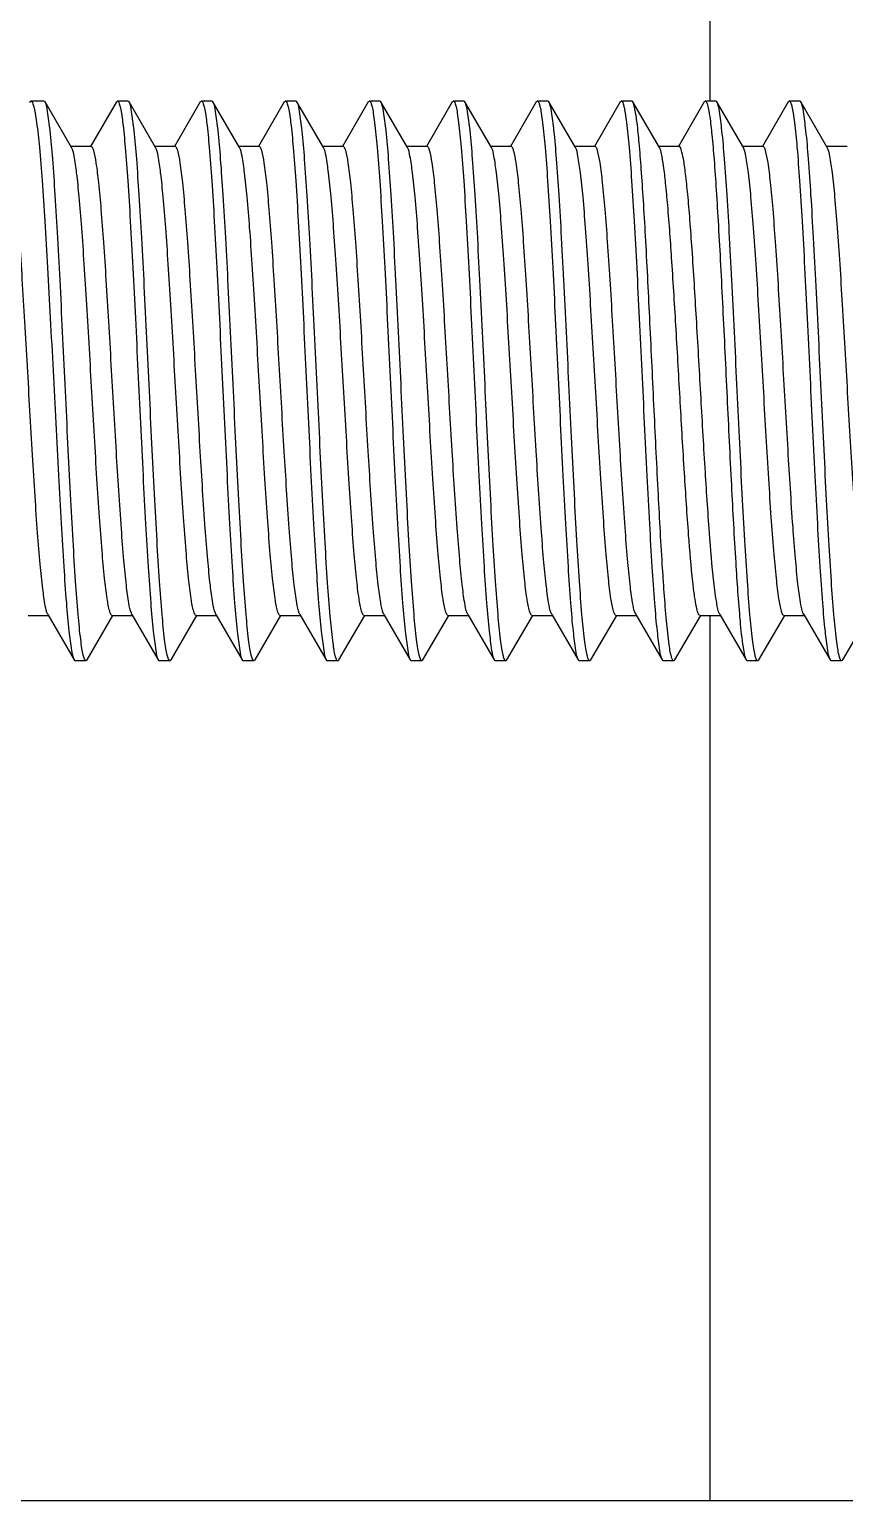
# Model space of a CAD drawing. Extents: x 1725261 to 1937680, y 860327 to 1571294.
# Drawn here: x 1828418.7 to 1828548.3, y 1228058.5 to 1228292.4 of the extents above; entities that cross this region are included whole.
import ezdxf

# ---------------------------------------------------------------- set-up
doc = ezdxf.new("R2010")
doc.units = 0
doc.header["$LTSCALE"] = 1000
doc.header["$MEASUREMENT"] = 0

msp = doc.modelspace()

# ---------------------------------------------------------------- linework, layer by layer
at = {"linetype": 'Continuous'}
for p, q in [((1828526.93, 1228280.99), (1828526.93, 1228414.45)), ((1828418.73, 1228280.8), (1828418.95, 1228280.99)), ((1828421.05, 1228280.99), (1828418.95, 1228280.99)), ((1828421.05, 1228280.99), (1828418.95, 1228280.99)), ((1828418.95, 1228280.99), (1828418.98, 1228280.98)), ((1828421.22, 1228280.84), (1828421.05, 1228280.99)), ((1828425.43, 1228273.6), (1828421.22, 1228280.84)), ((1828432.55, 1228280.84), (1828428.46, 1228273.78)), ((1828432.55, 1228280.84), (1828432.72, 1228280.99)), ((1828434.39, 1228280.99), (1828432.72, 1228280.99)), ((1828434.39, 1228280.99), (1828432.72, 1228280.99)), ((1828432.72, 1228280.99), (1828432.75, 1228280.98)), ((1828434.57, 1228280.84), (1828434.39, 1228280.99)), ((1828438.78, 1228273.6), (1828434.57, 1228280.84)), ((1828445.89, 1228280.84), (1828441.8, 1228273.78)), ((1828445.89, 1228280.84), (1828446.07, 1228280.99)), ((1828447.74, 1228280.99), (1828446.07, 1228280.99)), ((1828447.74, 1228280.99), (1828446.07, 1228280.99)), ((1828446.07, 1228280.99), (1828446.09, 1228280.98)), ((1828447.91, 1228280.84), (1828447.74, 1228280.99)), ((1828452.12, 1228273.6), (1828447.91, 1228280.84)), ((1828459.24, 1228280.84), (1828455.15, 1228273.78)), ((1828459.24, 1228280.84), (1828459.41, 1228280.99)), ((1828461.08, 1228280.99), (1828459.41, 1228280.99)), ((1828461.08, 1228280.99), (1828459.41, 1228280.99)), ((1828459.41, 1228280.99), (1828459.44, 1228280.98)), ((1828461.26, 1228280.84), (1828461.08, 1228280.99)), ((1828465.47, 1228273.6), (1828461.26, 1228280.84)), ((1828472.58, 1228280.84), (1828468.49, 1228273.78)), ((1828472.58, 1228280.84), (1828472.76, 1228280.99)), ((1828474.43, 1228280.99), (1828472.76, 1228280.99)), ((1828474.43, 1228280.99), (1828472.76, 1228280.99)), ((1828472.76, 1228280.99), (1828472.78, 1228280.98)), ((1828474.61, 1228280.84), (1828474.43, 1228280.99)), ((1828478.82, 1228273.6), (1828474.61, 1228280.84)), ((1828485.93, 1228280.84), (1828481.84, 1228273.78)), ((1828485.93, 1228280.84), (1828486.11, 1228280.99)), ((1828487.78, 1228280.99), (1828486.11, 1228280.99)), ((1828487.78, 1228280.99), (1828486.11, 1228280.99)), ((1828486.11, 1228280.99), (1828486.13, 1228280.98)), ((1828487.95, 1228280.84), (1828487.78, 1228280.99)), ((1828492.16, 1228273.6), (1828487.95, 1228280.84)), ((1828499.28, 1228280.84), (1828495.19, 1228273.78)), ((1828499.28, 1228280.84), (1828499.45, 1228280.99)), ((1828501.12, 1228280.99), (1828499.45, 1228280.99)), ((1828501.12, 1228280.99), (1828499.45, 1228280.99)), ((1828499.45, 1228280.99), (1828499.48, 1228280.98)), ((1828501.3, 1228280.84), (1828501.12, 1228280.99)), ((1828505.51, 1228273.6), (1828501.3, 1228280.84)), ((1828512.62, 1228280.84), (1828508.53, 1228273.78)), ((1828512.62, 1228280.84), (1828512.8, 1228280.99)), ((1828514.47, 1228280.99), (1828512.8, 1228280.99)), ((1828514.47, 1228280.99), (1828512.8, 1228280.99)), ((1828512.8, 1228280.99), (1828512.82, 1228280.98)), ((1828514.64, 1228280.84), (1828514.47, 1228280.99)), ((1828518.86, 1228273.6), (1828514.64, 1228280.84)), ((1828525.97, 1228280.84), (1828521.88, 1228273.78)), ((1828525.97, 1228280.84), (1828526.14, 1228280.99)), ((1828527.82, 1228280.99), (1828526.14, 1228280.99)), ((1828527.82, 1228280.99), (1828526.14, 1228280.99)), ((1828526.14, 1228280.99), (1828526.17, 1228280.98)), ((1828527.99, 1228280.84), (1828527.82, 1228280.99)), ((1828532.2, 1228273.6), (1828527.99, 1228280.84)), ((1828539.32, 1228280.84), (1828535.23, 1228273.78)), ((1828539.32, 1228280.84), (1828539.49, 1228280.99)), ((1828541.16, 1228280.99), (1828539.49, 1228280.99)), ((1828541.16, 1228280.99), (1828539.49, 1228280.99)), ((1828539.49, 1228280.99), (1828539.52, 1228280.98)), ((1828541.34, 1228280.84), (1828541.16, 1228280.99)), ((1828545.55, 1228273.6), (1828541.34, 1228280.84)), ((1828428.56, 1228273.78), (1828425.33, 1228273.78)), ((1828441.91, 1228273.78), (1828438.67, 1228273.78)), ((1828455.25, 1228273.78), (1828452.02, 1228273.78)), ((1828468.6, 1228273.78), (1828465.37, 1228273.78)), ((1828481.94, 1228273.78), (1828478.71, 1228273.78)), ((1828495.29, 1228273.78), (1828492.06, 1228273.78)), ((1828508.64, 1228273.78), (1828505.4, 1228273.78)), ((1828521.98, 1228273.78), (1828518.75, 1228273.78)), ((1828535.33, 1228273.78), (1828532.1, 1228273.78)), ((1828548.68, 1228273.78), (1828545.44, 1228273.78)), ((1828418.55, 1228199.2), (1828421.78, 1228199.2)), ((1828421.67, 1228199.38), (1828425.85, 1228192.17)), ((1828427.89, 1228192.16), (1828432, 1228199.22)), ((1828431.9, 1228199.22), (1828435.13, 1228199.22)), ((1828435.02, 1228199.4), (1828434.94, 1228199.57)), ((1828435.02, 1228199.4), (1828439.22, 1228192.16)), ((1828441.24, 1228192.16), (1828445.35, 1228199.22)), ((1828445.24, 1228199.22), (1828448.47, 1228199.22)), ((1828448.37, 1228199.4), (1828448.29, 1228199.58)), ((1828448.37, 1228199.4), (1828452.56, 1228192.16)), ((1828454.59, 1228192.16), (1828458.69, 1228199.22)), ((1828458.59, 1228199.22), (1828461.82, 1228199.22)), ((1828461.72, 1228199.4), (1828461.63, 1228199.58)), ((1828461.72, 1228199.4), (1828465.91, 1228192.16)), ((1828467.93, 1228192.16), (1828472.04, 1228199.22)), ((1828471.94, 1228199.22), (1828475.17, 1228199.22)), ((1828475.06, 1228199.4), (1828474.97, 1228199.59)), ((1828475.06, 1228199.4), (1828479.26, 1228192.16)), ((1828481.28, 1228192.16), (1828485.39, 1228199.22)), ((1828485.28, 1228199.22), (1828488.51, 1228199.22)), ((1828488.41, 1228199.4), (1828488.31, 1228199.6)), ((1828488.41, 1228199.4), (1828492.6, 1228192.16)), ((1828494.62, 1228192.16), (1828498.73, 1228199.22)), ((1828498.63, 1228199.22), (1828501.86, 1228199.22)), ((1828501.76, 1228199.4), (1828501.66, 1228199.61)), ((1828501.76, 1228199.4), (1828505.95, 1228192.16)), ((1828507.97, 1228192.16), (1828512.08, 1228199.22)), ((1828511.97, 1228199.22), (1828515.21, 1228199.22)), ((1828515.1, 1228199.4), (1828515, 1228199.62)), ((1828515.1, 1228199.4), (1828519.3, 1228192.16)), ((1828521.32, 1228192.16), (1828525.42, 1228199.22)), ((1828525.32, 1228199.22), (1828528.55, 1228199.22)), ((1828526.93, 1228058.55), (1828526.93, 1228199.22)), ((1828528.45, 1228199.4), (1828532.64, 1228192.16)), ((1828534.66, 1228192.16), (1828538.77, 1228199.22)), ((1828538.67, 1228199.22), (1828541.9, 1228199.22)), ((1828541.79, 1228199.4), (1828541.68, 1228199.64)), ((1828541.79, 1228199.4), (1828545.99, 1228192.16)), ((1828548.01, 1228192.16), (1828552.12, 1228199.22)), ((1828425.85, 1228192.17), (1828426.04, 1228192.01)), ((1828427.72, 1228192.01), (1828426.04, 1228192.01)), ((1828427.72, 1228192.01), (1828426.04, 1228192.01)), ((1828427.72, 1228192.01), (1828427.7, 1228192.01)), ((1828427.89, 1228192.16), (1828427.72, 1228192.01)), ((1828439.22, 1228192.16), (1828439.39, 1228192.01)), ((1828441.07, 1228192.01), (1828439.39, 1228192.01)), ((1828441.07, 1228192.01), (1828439.39, 1228192.01)), ((1828441.07, 1228192.01), (1828441.04, 1228192.01)), ((1828441.24, 1228192.16), (1828441.07, 1228192.01)), ((1828452.56, 1228192.16), (1828452.74, 1228192.01)), ((1828454.41, 1228192.01), (1828452.74, 1228192.01)), ((1828454.41, 1228192.01), (1828452.74, 1228192.01)), ((1828454.41, 1228192.01), (1828454.39, 1228192.01)), ((1828454.59, 1228192.16), (1828454.41, 1228192.01)), ((1828465.91, 1228192.16), (1828466.09, 1228192.01)), ((1828467.76, 1228192.01), (1828466.09, 1228192.01)), ((1828467.76, 1228192.01), (1828466.09, 1228192.01)), ((1828467.93, 1228192.16), (1828467.87, 1228192.08)), ((1828479.26, 1228192.16), (1828479.43, 1228192.01)), ((1828481.1, 1228192.01), (1828479.43, 1228192.01)), ((1828481.1, 1228192.01), (1828479.43, 1228192.01)), ((1828481.1, 1228192.01), (1828481.08, 1228192.01)), ((1828481.28, 1228192.16), (1828481.1, 1228192.01)), ((1828492.6, 1228192.16), (1828492.78, 1228192.01)), ((1828494.45, 1228192.01), (1828492.78, 1228192.01)), ((1828494.45, 1228192.01), (1828492.78, 1228192.01)), ((1828494.45, 1228192.01), (1828494.43, 1228192.01)), ((1828494.62, 1228192.16), (1828494.45, 1228192.01)), ((1828505.95, 1228192.16), (1828506.13, 1228192.01)), ((1828507.8, 1228192.01), (1828506.13, 1228192.01)), ((1828507.8, 1228192.01), (1828506.13, 1228192.01)), ((1828507.8, 1228192.01), (1828507.77, 1228192.01)), ((1828507.97, 1228192.16), (1828507.8, 1228192.01)), ((1828519.3, 1228192.16), (1828519.47, 1228192.01)), ((1828521.14, 1228192.01), (1828519.47, 1228192.01)), ((1828521.14, 1228192.01), (1828519.47, 1228192.01)), ((1828521.32, 1228192.16), (1828521.14, 1228192.01)), ((1828532.64, 1228192.16), (1828532.82, 1228192.01)), ((1828534.49, 1228192.01), (1828532.82, 1228192.01)), ((1828534.49, 1228192.01), (1828532.82, 1228192.01)), ((1828534.49, 1228192.01), (1828534.46, 1228192.01)), ((1828534.66, 1228192.16), (1828534.49, 1228192.01)), ((1828545.99, 1228192.16), (1828546.16, 1228192.01)), ((1828547.84, 1228192.01), (1828546.16, 1228192.01)), ((1828547.84, 1228192.01), (1828546.16, 1228192.01)), ((1828547.84, 1228192.01), (1828547.81, 1228192.01)), ((1828548.01, 1228192.16), (1828547.84, 1228192.01)), ((1825213.49, 1228058.55), (1828569.29, 1228058.55))]:
    msp.add_line(p, q, dxfattribs=at)
for points, knots in [([(1828418.98, 1228280.98), (1828419.09, 1228280.96), (1828419.28, 1228280.61), (1828419.46, 1228279.98), (1828419.68, 1228278.91), (1828420, 1228276.78), (1828420.37, 1228273.2), (1828420.79, 1228267.97), (1828421.21, 1228261.59), (1828421.64, 1228254.31), (1828422.06, 1228246.38), (1828422.63, 1228235.37), (1828423.17, 1228224.48), (1828423.74, 1228214.1), (1828424.15, 1228207.35), (1828424.56, 1228201.66), (1828424.93, 1228197.19), (1828425.36, 1228194.2), (1828425.59, 1228192.62), (1828425.85, 1228192.17)], [0, 0, 0, 0, 0.003757, 0.011459, 0.023431, 0.039645, 0.084295, 0.143914, 0.216389, 0.299127, 0.389148, 0.483213, 0.6699, 0.755792, 0.832518, 0.897325, 0.947898, 0.982465, 1, 1, 1, 1]), ([(1828427.7, 1228192.01), (1828427.59, 1228192.04), (1828427.42, 1228192.4), (1828427.25, 1228193.02), (1828427.06, 1228194.09), (1828426.77, 1228196.23), (1828426.43, 1228199.8), (1828426.04, 1228205.05), (1828425.65, 1228211.43), (1828425.25, 1228218.72), (1828424.85, 1228226.65), (1828424.33, 1228237.68), (1828423.81, 1228248.57), (1828423.27, 1228258.95), (1828422.88, 1228265.7), (1828422.47, 1228271.39), (1828422.12, 1228275.84), (1828421.7, 1228278.82), (1828421.48, 1228280.39), (1828421.22, 1228280.84)], [0, 0, 0, 0, 0.003606, 0.011247, 0.023193, 0.039402, 0.084085, 0.143775, 0.216346, 0.299193, 0.389328, 0.483499, 0.670339, 0.756262, 0.83298, 0.897737, 0.948216, 0.982646, 1, 1, 1, 1]), ([(1828432.75, 1228280.98), (1828432.85, 1228280.96), (1828433.02, 1228280.6), (1828433.19, 1228279.98), (1828433.38, 1228278.91), (1828433.67, 1228276.77), (1828434.01, 1228273.19), (1828434.4, 1228267.95), (1828434.79, 1228261.57), (1828435.19, 1228254.28), (1828435.59, 1228246.35), (1828436.11, 1228235.33), (1828436.63, 1228224.43), (1828437.17, 1228214.06), (1828437.56, 1228207.3), (1828437.97, 1228201.62), (1828438.32, 1228197.16), (1828438.74, 1228194.19), (1828438.96, 1228192.61), (1828439.22, 1228192.16)], [0, 0, 0, 0, 0.003609, 0.011254, 0.023202, 0.039414, 0.084098, 0.143785, 0.216347, 0.299182, 0.389307, 0.483468, 0.670283, 0.756201, 0.832921, 0.897684, 0.948173, 0.982621, 1, 1, 1, 1]), ([(1828441.04, 1228192.01), (1828440.94, 1228192.04), (1828440.77, 1228192.4), (1828440.6, 1228193.02), (1828440.4, 1228194.09), (1828440.11, 1228196.23), (1828439.77, 1228199.81), (1828439.38, 1228205.05), (1828438.99, 1228211.43), (1828438.6, 1228218.72), (1828438.2, 1228226.65), (1828437.67, 1228237.68), (1828437.16, 1228248.57), (1828436.61, 1228258.95), (1828436.22, 1228265.7), (1828435.82, 1228271.39), (1828435.47, 1228275.84), (1828435.04, 1228278.82), (1828434.83, 1228280.39), (1828434.57, 1228280.84)], [0, 0, 0, 0, 0.003606, 0.011248, 0.023196, 0.039406, 0.08409, 0.14378, 0.216353, 0.299202, 0.389339, 0.483509, 0.670349, 0.756274, 0.832992, 0.897745, 0.94822, 0.982647, 1, 1, 1, 1]), ([(1828446.09, 1228280.98), (1828446.2, 1228280.96), (1828446.36, 1228280.6), (1828446.53, 1228279.98), (1828446.73, 1228278.91), (1828447.02, 1228276.77), (1828447.36, 1228273.19), (1828447.75, 1228267.95), (1828448.14, 1228261.57), (1828448.54, 1228254.28), (1828448.93, 1228246.35), (1828449.46, 1228235.33), (1828449.98, 1228224.43), (1828450.52, 1228214.06), (1828450.91, 1228207.3), (1828451.31, 1228201.62), (1828451.66, 1228197.16), (1828452.09, 1228194.19), (1828452.31, 1228192.61), (1828452.56, 1228192.16)], [0, 0, 0, 0, 0.00361, 0.011255, 0.023203, 0.039413, 0.084095, 0.143779, 0.21634, 0.299177, 0.389304, 0.483466, 0.67028, 0.7562, 0.832922, 0.897683, 0.948172, 0.982621, 1, 1, 1, 1]), ([(1828454.39, 1228192.01), (1828454.28, 1228192.04), (1828454.12, 1228192.4), (1828453.94, 1228193.02), (1828453.75, 1228194.09), (1828453.46, 1228196.23), (1828453.12, 1228199.81), (1828452.73, 1228205.05), (1828452.34, 1228211.43), (1828451.94, 1228218.72), (1828451.55, 1228226.66), (1828451.02, 1228237.68), (1828450.5, 1228248.57), (1828449.96, 1228258.95), (1828449.57, 1228265.7), (1828449.17, 1228271.39), (1828448.81, 1228275.84), (1828448.39, 1228278.82), (1828448.17, 1228280.39), (1828447.91, 1228280.84)], [0, 0, 0, 0, 0.003608, 0.011252, 0.023201, 0.039413, 0.084102, 0.143795, 0.216368, 0.299214, 0.389348, 0.483518, 0.670348, 0.756266, 0.832983, 0.897738, 0.948215, 0.982646, 1, 1, 1, 1]), ([(1828459.44, 1228280.98), (1828459.54, 1228280.96), (1828459.71, 1228280.6), (1828459.88, 1228279.98), (1828460.08, 1228278.9), (1828460.37, 1228276.77), (1828460.71, 1228273.19), (1828461.09, 1228267.95), (1828461.49, 1228261.56), (1828461.88, 1228254.28), (1828462.28, 1228246.34), (1828462.81, 1228235.33), (1828463.32, 1228224.43), (1828463.87, 1228214.06), (1828464.26, 1228207.3), (1828464.66, 1228201.62), (1828465.01, 1228197.16), (1828465.43, 1228194.19), (1828465.65, 1228192.61), (1828465.91, 1228192.16)], [0, 0, 0, 0, 0.003613, 0.011263, 0.023216, 0.039432, 0.084123, 0.143814, 0.216379, 0.299214, 0.389334, 0.48349, 0.670297, 0.756209, 0.832924, 0.897683, 0.948172, 0.982621, 1, 1, 1, 1]), ([(1828467.76, 1228192.01), (1828467.66, 1228192.01), (1828467.47, 1228192.35), (1828467.32, 1228192.93), (1828467.11, 1228193.96), (1828466.83, 1228196.05), (1828466.48, 1228199.59), (1828466.09, 1228204.79), (1828465.7, 1228211.15), (1828465.3, 1228218.44), (1828464.91, 1228226.38), (1828464.51, 1228234.69), (1828464.11, 1228243.07), (1828463.71, 1228251.21), (1828463.31, 1228258.81), (1828462.92, 1228265.6), (1828462.52, 1228271.33), (1828462.16, 1228275.81), (1828461.74, 1228278.8), (1828461.52, 1228280.39), (1828461.26, 1228280.84)], [0, 0, 0, 0, 0.00322, 0.0104, 0.021911, 0.037724, 0.081755, 0.140992, 0.213311, 0.2961, 0.386351, 0.480779, 0.575948, 0.668406, 0.754791, 0.831959, 0.897113, 0.947909, 0.982553, 1, 1, 1, 1]), ([(1828472.78, 1228280.98), (1828472.89, 1228280.96), (1828473.05, 1228280.6), (1828473.23, 1228279.98), (1828473.42, 1228278.9), (1828473.71, 1228276.77), (1828474.05, 1228273.19), (1828474.44, 1228267.95), (1828474.83, 1228261.57), (1828475.23, 1228254.28), (1828475.62, 1228246.35), (1828476.15, 1228235.33), (1828476.67, 1228224.43), (1828477.21, 1228214.06), (1828477.6, 1228207.3), (1828478, 1228201.62), (1828478.36, 1228197.16), (1828478.78, 1228194.19), (1828479, 1228192.61), (1828479.26, 1228192.16)], [0, 0, 0, 0, 0.003611, 0.011258, 0.023208, 0.03942, 0.084105, 0.14379, 0.216353, 0.299191, 0.389315, 0.483472, 0.67029, 0.756211, 0.83293, 0.897689, 0.948176, 0.982622, 1, 1, 1, 1]), ([(1828481.08, 1228192.01), (1828480.98, 1228192.04), (1828480.81, 1228192.4), (1828480.64, 1228193.02), (1828480.44, 1228194.09), (1828480.15, 1228196.22), (1828479.81, 1228199.8), (1828479.42, 1228205.05), (1828479.03, 1228211.43), (1828478.64, 1228218.72), (1828478.24, 1228226.65), (1828477.71, 1228237.68), (1828477.19, 1228248.57), (1828476.65, 1228258.95), (1828476.26, 1228265.7), (1828475.86, 1228271.39), (1828475.51, 1228275.84), (1828475.08, 1228278.82), (1828474.86, 1228280.39), (1828474.61, 1228280.84)], [0, 0, 0, 0, 0.003604, 0.011244, 0.023189, 0.039398, 0.084082, 0.143773, 0.216343, 0.29919, 0.389329, 0.483504, 0.67034, 0.756264, 0.832985, 0.897741, 0.948217, 0.982646, 1, 1, 1, 1]), ([(1828486.13, 1228280.98), (1828486.23, 1228280.96), (1828486.4, 1228280.6), (1828486.57, 1228279.98), (1828486.77, 1228278.9), (1828487.06, 1228276.77), (1828487.4, 1228273.19), (1828487.79, 1228267.95), (1828488.18, 1228261.57), (1828488.57, 1228254.28), (1828488.97, 1228246.35), (1828489.5, 1228235.33), (1828490.01, 1228224.43), (1828490.56, 1228214.06), (1828490.95, 1228207.3), (1828491.35, 1228201.62), (1828491.7, 1228197.16), (1828492.13, 1228194.19), (1828492.34, 1228192.61), (1828492.6, 1228192.16)], [0, 0, 0, 0, 0.003611, 0.011257, 0.023207, 0.039418, 0.084101, 0.143787, 0.21635, 0.299186, 0.389306, 0.483464, 0.670281, 0.756199, 0.832917, 0.89768, 0.948171, 0.982621, 1, 1, 1, 1]), ([(1828494.43, 1228192.01), (1828494.32, 1228192.04), (1828494.16, 1228192.4), (1828493.98, 1228193.02), (1828493.79, 1228194.09), (1828493.5, 1228196.23), (1828493.16, 1228199.8), (1828492.77, 1228205.05), (1828492.38, 1228211.43), (1828491.98, 1228218.72), (1828491.59, 1228226.65), (1828491.06, 1228237.68), (1828490.54, 1228248.57), (1828490, 1228258.95), (1828489.61, 1228265.7), (1828489.21, 1228271.39), (1828488.85, 1228275.84), (1828488.43, 1228278.82), (1828488.21, 1228280.39), (1828487.95, 1228280.84)], [0, 0, 0, 0, 0.003605, 0.011246, 0.023191, 0.0394, 0.084084, 0.143776, 0.216347, 0.299194, 0.38933, 0.483503, 0.670342, 0.756264, 0.832983, 0.89774, 0.948218, 0.982647, 1, 1, 1, 1]), ([(1828499.48, 1228280.98), (1828499.58, 1228280.96), (1828499.75, 1228280.6), (1828499.92, 1228279.98), (1828500.11, 1228278.91), (1828500.4, 1228276.77), (1828500.74, 1228273.19), (1828501.13, 1228267.95), (1828501.53, 1228261.57), (1828501.92, 1228254.28), (1828502.32, 1228246.35), (1828502.85, 1228235.33), (1828503.36, 1228224.43), (1828503.91, 1228214.06), (1828504.3, 1228207.3), (1828504.7, 1228201.62), (1828505.05, 1228197.16), (1828505.47, 1228194.19), (1828505.69, 1228192.61), (1828505.95, 1228192.16)], [0, 0, 0, 0, 0.00361, 0.011256, 0.023205, 0.039417, 0.084101, 0.143788, 0.216352, 0.299186, 0.389308, 0.483468, 0.670285, 0.756201, 0.83292, 0.897682, 0.948173, 0.982622, 1, 1, 1, 1]), ([(1828507.77, 1228192.01), (1828507.67, 1228192.04), (1828507.5, 1228192.4), (1828507.33, 1228193.02), (1828507.13, 1228194.09), (1828506.84, 1228196.23), (1828506.5, 1228199.8), (1828506.12, 1228205.05), (1828505.72, 1228211.43), (1828505.33, 1228218.72), (1828504.93, 1228226.65), (1828504.4, 1228237.68), (1828503.89, 1228248.57), (1828503.34, 1228258.95), (1828502.95, 1228265.7), (1828502.55, 1228271.39), (1828502.2, 1228275.84), (1828501.77, 1228278.82), (1828501.56, 1228280.39), (1828501.3, 1228280.84)], [0, 0, 0, 0, 0.003606, 0.011247, 0.023193, 0.039402, 0.084085, 0.143775, 0.216347, 0.299194, 0.389328, 0.483499, 0.670339, 0.756262, 0.83298, 0.897737, 0.948216, 0.982646, 1, 1, 1, 1]), ([(1828512.82, 1228280.98), (1828512.93, 1228280.96), (1828513.09, 1228280.6), (1828513.27, 1228279.98), (1828513.46, 1228278.91), (1828513.75, 1228276.77), (1828514.09, 1228273.19), (1828514.48, 1228267.95), (1828514.87, 1228261.57), (1828515.27, 1228254.28), (1828515.66, 1228246.35), (1828516.19, 1228235.33), (1828516.71, 1228224.43), (1828517.25, 1228214.06), (1828517.64, 1228207.3), (1828518.04, 1228201.62), (1828518.4, 1228197.16), (1828518.82, 1228194.19), (1828519.04, 1228192.61), (1828519.3, 1228192.16)], [0, 0, 0, 0, 0.003609, 0.011254, 0.023202, 0.039413, 0.084098, 0.143785, 0.216347, 0.299181, 0.389307, 0.483468, 0.670283, 0.7562, 0.832921, 0.897683, 0.948173, 0.982621, 1, 1, 1, 1]), ([(1828519.99, 1228198.38), (1828519.72, 1228201.36), (1828519.24, 1228208.3), (1828518.61, 1228219.75), (1828517.98, 1228232.84), (1828517.34, 1228246.29), (1828516.8, 1228257.13), (1828516.34, 1228264.98), (1828516.01, 1228269.91), (1828515.68, 1228274.01), (1828515.38, 1228277.21), (1828515.05, 1228279.36), (1828514.84, 1228280.5), (1828514.64, 1228280.84)], [0, 0, 0, 0, 0.108797, 0.252163, 0.416078, 0.584483, 0.740878, 0.809691, 0.869935, 0.920138, 0.959081, 0.985857, 1, 1, 1, 1]), ([(1828526.17, 1228280.98), (1828526.25, 1228280.96), (1828526.4, 1228280.71), (1828526.64, 1228279.92), (1828526.93, 1228278.14), (1828527.25, 1228275.28), (1828527.58, 1228271.37), (1828527.91, 1228266.57), (1828528.25, 1228260.98), (1828528.59, 1228254.75), (1828529.05, 1228245.65), (1828529.6, 1228233.98), (1828530.25, 1228220.48), (1828530.9, 1228208.64), (1828531.38, 1228201.46), (1828531.67, 1228198.38)], [0, 0, 0, 0, 0.003066, 0.009179, 0.031386, 0.066684, 0.114239, 0.172843, 0.240983, 0.316896, 0.398604, 0.570787, 0.739704, 0.887881, 1, 1, 1, 1]), ([(1828534.46, 1228192.01), (1828534.36, 1228192.04), (1828534.19, 1228192.4), (1828534.02, 1228193.02), (1828533.83, 1228194.09), (1828533.54, 1228196.23), (1828533.2, 1228199.81), (1828532.81, 1228205.05), (1828532.42, 1228211.43), (1828532.02, 1228218.72), (1828531.62, 1228226.66), (1828531.1, 1228237.68), (1828530.58, 1228248.57), (1828530.04, 1228258.95), (1828529.65, 1228265.7), (1828529.24, 1228271.39), (1828528.89, 1228275.84), (1828528.47, 1228278.82), (1828528.25, 1228280.39), (1828527.99, 1228280.84)], [0, 0, 0, 0, 0.003608, 0.011253, 0.023202, 0.039415, 0.084106, 0.143801, 0.216374, 0.299221, 0.389354, 0.483524, 0.670354, 0.756271, 0.832987, 0.89774, 0.948216, 0.982646, 1, 1, 1, 1]), ([(1828539.52, 1228280.98), (1828539.62, 1228280.96), (1828539.79, 1228280.6), (1828539.96, 1228279.98), (1828540.15, 1228278.9), (1828540.44, 1228276.77), (1828540.78, 1228273.19), (1828541.17, 1228267.95), (1828541.56, 1228261.56), (1828541.96, 1228254.28), (1828542.36, 1228246.35), (1828542.88, 1228235.33), (1828543.4, 1228224.43), (1828543.94, 1228214.06), (1828544.33, 1228207.3), (1828544.74, 1228201.62), (1828545.09, 1228197.16), (1828545.51, 1228194.19), (1828545.73, 1228192.61), (1828545.99, 1228192.16)], [0, 0, 0, 0, 0.003613, 0.011262, 0.023215, 0.039429, 0.084119, 0.143808, 0.216372, 0.299207, 0.389327, 0.483483, 0.670291, 0.756204, 0.832921, 0.897681, 0.948171, 0.982621, 1, 1, 1, 1]), ([(1828547.81, 1228192.01), (1828547.71, 1228192.04), (1828547.54, 1228192.4), (1828547.37, 1228193.02), (1828547.17, 1228194.09), (1828546.88, 1228196.22), (1828546.54, 1228199.8), (1828546.15, 1228205.05), (1828545.76, 1228211.43), (1828545.37, 1228218.72), (1828544.97, 1228226.65), (1828544.44, 1228237.68), (1828543.93, 1228248.57), (1828543.38, 1228258.95), (1828542.99, 1228265.7), (1828542.59, 1228271.39), (1828542.24, 1228275.84), (1828541.81, 1228278.82), (1828541.6, 1228280.39), (1828541.34, 1228280.84)], [0, 0, 0, 0, 0.003604, 0.011244, 0.023189, 0.039397, 0.084077, 0.143765, 0.216335, 0.299184, 0.389325, 0.4835, 0.670337, 0.756263, 0.832984, 0.89774, 0.948216, 0.982646, 1, 1, 1, 1]), ([(1828421.67, 1228199.38), (1828421.43, 1228199.79), (1828421.18, 1228201.2), (1828420.78, 1228203.84), (1828420.41, 1228207.71), (1828420.01, 1228212.62), (1828419.61, 1228218.41), (1828419.07, 1228227.25), (1828418.55, 1228236.5), (1828418.02, 1228245.81), (1828417.62, 1228252.47), (1828417.23, 1228258.57), (1828416.84, 1228263.88), (1828416.45, 1228268.23), (1828416.09, 1228271.42), (1828415.73, 1228273.4), (1828415.47, 1228274.26), (1828415.28, 1228274.52), (1828415.19, 1228274.52)], [0, 0, 0, 0, 0.019043, 0.055063, 0.107001, 0.173025, 0.250754, 0.337372, 0.524516, 0.618282, 0.707667, 0.789473, 0.860794, 0.919118, 0.962435, 0.989361, 0.996538, 1, 1, 1, 1]), ([(1828431.9, 1228199.22), (1828431.81, 1228199.22), (1828431.61, 1228199.48), (1828431.35, 1228200.34), (1828431, 1228202.31), (1828430.63, 1228205.49), (1828430.24, 1228209.82), (1828429.85, 1228215.11), (1828429.45, 1228221.16), (1828429.06, 1228227.77), (1828428.53, 1228236.99), (1828428.02, 1228246.13), (1828427.47, 1228254.86), (1828427.08, 1228260.57), (1828426.68, 1228265.4), (1828426.32, 1228269.21), (1828425.92, 1228271.81), (1828425.67, 1228273.19), (1828425.43, 1228273.6)], [0, 0, 0, 0, 0.003515, 0.010772, 0.037949, 0.081609, 0.140308, 0.211978, 0.294061, 0.383612, 0.477415, 0.664253, 0.750571, 0.827952, 0.893624, 0.945254, 0.981055, 1, 1, 1, 1]), ([(1828434.94, 1228199.57), (1828434.73, 1228200.07), (1828434.46, 1228201.57), (1828434.08, 1228204.37), (1828433.71, 1228208.32), (1828433.15, 1228215.39), (1828432.51, 1228225.75), (1828431.88, 1228236.74), (1828431.36, 1228245.83), (1828430.97, 1228252.32), (1828430.58, 1228258.26), (1828430.2, 1228263.43), (1828429.81, 1228267.66), (1828429.45, 1228270.77), (1828429.1, 1228272.69), (1828428.84, 1228273.53), (1828428.65, 1228273.78), (1828428.56, 1228273.78)], [0, 0, 0, 0, 0.022063, 0.06049, 0.11412, 0.18113, 0.345581, 0.531057, 0.623641, 0.711784, 0.792398, 0.862665, 0.920141, 0.962854, 0.989435, 0.996539, 1, 1, 1, 1]), ([(1828445.24, 1228199.22), (1828445.15, 1228199.22), (1828444.96, 1228199.48), (1828444.7, 1228200.34), (1828444.34, 1228202.31), (1828443.98, 1228205.49), (1828443.59, 1228209.82), (1828443.2, 1228215.11), (1828442.8, 1228221.16), (1828442.41, 1228227.77), (1828441.88, 1228236.99), (1828441.36, 1228246.13), (1828440.82, 1228254.86), (1828440.43, 1228260.57), (1828440.03, 1228265.4), (1828439.67, 1228269.21), (1828439.26, 1228271.81), (1828439.02, 1228273.19), (1828438.78, 1228273.6)], [0, 0, 0, 0, 0.003515, 0.010772, 0.037949, 0.081609, 0.140308, 0.211978, 0.294061, 0.383612, 0.477415, 0.664253, 0.750571, 0.827952, 0.893624, 0.945254, 0.981055, 1, 1, 1, 1]), ([(1828448.29, 1228199.58), (1828448.07, 1228200.09), (1828447.81, 1228201.59), (1828447.42, 1228204.4), (1828447.05, 1228208.35), (1828446.49, 1228215.43), (1828445.85, 1228225.78), (1828445.23, 1228236.77), (1828444.71, 1228245.86), (1828444.32, 1228252.35), (1828443.93, 1228258.28), (1828443.54, 1228263.44), (1828443.15, 1228267.67), (1828442.8, 1228270.77), (1828442.45, 1228272.69), (1828442.18, 1228273.53), (1828441.99, 1228273.78), (1828441.91, 1228273.78)], [0, 0, 0, 0, 0.022202, 0.060746, 0.114464, 0.181532, 0.346016, 0.531431, 0.623962, 0.712042, 0.792591, 0.862796, 0.920218, 0.962889, 0.989444, 0.996541, 1, 1, 1, 1]), ([(1828458.59, 1228199.22), (1828458.5, 1228199.22), (1828458.31, 1228199.48), (1828458.04, 1228200.34), (1828457.69, 1228202.31), (1828457.32, 1228205.49), (1828456.93, 1228209.82), (1828456.54, 1228215.11), (1828456.15, 1228221.16), (1828455.75, 1228227.77), (1828455.22, 1228236.99), (1828454.71, 1228246.13), (1828454.17, 1228254.86), (1828453.77, 1228260.57), (1828453.38, 1228265.4), (1828453.01, 1228269.21), (1828452.61, 1228271.81), (1828452.36, 1228273.19), (1828452.12, 1228273.6)], [0, 0, 0, 0, 0.003515, 0.010772, 0.037949, 0.081609, 0.140308, 0.211978, 0.294061, 0.383612, 0.477415, 0.664253, 0.750571, 0.827952, 0.893624, 0.945254, 0.981055, 1, 1, 1, 1]), ([(1828461.63, 1228199.58), (1828461.42, 1228200.1), (1828461.15, 1228201.61), (1828460.76, 1228204.43), (1828460.39, 1228208.39), (1828459.84, 1228215.46), (1828459.19, 1228225.82), (1828458.57, 1228236.8), (1828458.05, 1228245.89), (1828457.66, 1228252.37), (1828457.27, 1228258.29), (1828456.89, 1228263.45), (1828456.5, 1228267.68), (1828456.14, 1228270.78), (1828455.79, 1228272.69), (1828455.53, 1228273.53), (1828455.34, 1228273.78), (1828455.25, 1228273.78)], [0, 0, 0, 0, 0.022341, 0.061001, 0.114807, 0.181934, 0.346451, 0.531804, 0.624281, 0.7123, 0.792784, 0.862927, 0.920295, 0.962925, 0.989453, 0.996544, 1, 1, 1, 1]), ([(1828471.94, 1228199.22), (1828471.85, 1228199.22), (1828471.65, 1228199.48), (1828471.39, 1228200.34), (1828471.03, 1228202.31), (1828470.67, 1228205.49), (1828470.28, 1228209.83), (1828469.89, 1228215.11), (1828469.49, 1228221.16), (1828469.1, 1228227.77), (1828468.57, 1228236.99), (1828468.05, 1228246.13), (1828467.51, 1228254.86), (1828467.12, 1228260.57), (1828466.72, 1228265.4), (1828466.36, 1228269.22), (1828465.95, 1228271.81), (1828465.71, 1228273.19), (1828465.47, 1228273.6)], [0, 0, 0, 0, 0.003517, 0.010775, 0.037956, 0.081619, 0.140319, 0.211991, 0.294074, 0.383625, 0.477427, 0.664262, 0.750578, 0.827956, 0.893627, 0.945255, 0.981055, 1, 1, 1, 1]), ([(1828474.97, 1228199.59), (1828474.76, 1228200.11), (1828474.49, 1228201.63), (1828474.11, 1228204.46), (1828473.74, 1228208.42), (1828473.18, 1228215.5), (1828472.54, 1228225.85), (1828471.92, 1228236.84), (1828471.4, 1228245.92), (1828471.01, 1228252.39), (1828470.62, 1228258.31), (1828470.23, 1228263.46), (1828469.85, 1228267.68), (1828469.49, 1228270.78), (1828469.14, 1228272.69), (1828468.88, 1228273.53), (1828468.68, 1228273.78), (1828468.6, 1228273.78)], [0, 0, 0, 0, 0.02248, 0.061256, 0.11515, 0.182336, 0.346885, 0.532177, 0.624601, 0.712557, 0.792976, 0.863058, 0.920372, 0.96296, 0.989462, 0.996546, 1, 1, 1, 1]), ([(1828485.28, 1228199.22), (1828485.19, 1228199.22), (1828485, 1228199.48), (1828484.74, 1228200.34), (1828484.38, 1228202.31), (1828484.02, 1228205.49), (1828483.62, 1228209.82), (1828483.23, 1228215.11), (1828482.84, 1228221.16), (1828482.44, 1228227.77), (1828481.92, 1228236.99), (1828481.4, 1228246.13), (1828480.86, 1228254.86), (1828480.47, 1228260.57), (1828480.07, 1228265.4), (1828479.71, 1228269.21), (1828479.3, 1228271.81), (1828479.05, 1228273.19), (1828478.82, 1228273.6)], [0, 0, 0, 0, 0.003516, 0.010772, 0.037949, 0.081609, 0.140308, 0.211978, 0.294061, 0.383612, 0.477416, 0.664254, 0.750571, 0.827952, 0.893624, 0.945254, 0.981055, 1, 1, 1, 1]), ([(1828488.31, 1228199.6), (1828488.1, 1228200.13), (1828487.83, 1228201.65), (1828487.45, 1228204.48), (1828487.08, 1228208.45), (1828486.52, 1228215.54), (1828485.88, 1228225.89), (1828485.26, 1228236.87), (1828484.74, 1228245.94), (1828484.35, 1228252.41), (1828483.96, 1228258.33), (1828483.58, 1228263.47), (1828483.19, 1228267.69), (1828482.83, 1228270.78), (1828482.48, 1228272.69), (1828482.22, 1228273.53), (1828482.03, 1228273.78), (1828481.94, 1228273.78)], [0, 0, 0, 0, 0.022619, 0.06151, 0.115493, 0.182737, 0.347318, 0.53255, 0.624919, 0.712813, 0.793168, 0.863188, 0.920449, 0.962995, 0.989471, 0.996548, 1, 1, 1, 1]), ([(1828498.63, 1228199.22), (1828498.54, 1228199.22), (1828498.35, 1228199.48), (1828498.08, 1228200.34), (1828497.73, 1228202.31), (1828497.36, 1228205.49), (1828496.97, 1228209.82), (1828496.58, 1228215.11), (1828496.19, 1228221.16), (1828495.79, 1228227.77), (1828495.26, 1228236.99), (1828494.75, 1228246.13), (1828494.2, 1228254.86), (1828493.81, 1228260.57), (1828493.42, 1228265.4), (1828493.05, 1228269.21), (1828492.65, 1228271.81), (1828492.4, 1228273.19), (1828492.16, 1228273.6)], [0, 0, 0, 0, 0.003516, 0.010771, 0.037949, 0.081609, 0.140308, 0.211978, 0.294061, 0.383613, 0.477416, 0.664254, 0.750571, 0.827952, 0.893624, 0.945254, 0.981055, 1, 1, 1, 1]), ([(1828501.66, 1228199.61), (1828501.45, 1228200.14), (1828501.18, 1228201.67), (1828500.79, 1228204.51), (1828500.42, 1228208.49), (1828499.87, 1228215.57), (1828499.23, 1228225.93), (1828498.61, 1228236.9), (1828498.09, 1228245.97), (1828497.7, 1228252.43), (1828497.31, 1228258.34), (1828496.92, 1228263.48), (1828496.54, 1228267.7), (1828496.18, 1228270.79), (1828495.83, 1228272.69), (1828495.57, 1228273.53), (1828495.38, 1228273.78), (1828495.29, 1228273.78)], [0, 0, 0, 0, 0.022758, 0.061765, 0.115835, 0.183137, 0.34775, 0.532922, 0.625237, 0.713069, 0.79336, 0.863318, 0.920525, 0.96303, 0.98948, 0.99655, 1, 1, 1, 1]), ([(1828511.97, 1228199.22), (1828511.89, 1228199.22), (1828511.69, 1228199.48), (1828511.43, 1228200.34), (1828511.07, 1228202.31), (1828510.71, 1228205.49), (1828510.32, 1228209.82), (1828509.93, 1228215.11), (1828509.53, 1228221.16), (1828509.14, 1228227.77), (1828508.61, 1228236.99), (1828508.09, 1228246.13), (1828507.55, 1228254.86), (1828507.16, 1228260.57), (1828506.76, 1228265.4), (1828506.4, 1228269.21), (1828505.99, 1228271.81), (1828505.75, 1228273.19), (1828505.51, 1228273.6)], [0, 0, 0, 0, 0.003516, 0.010771, 0.037949, 0.081609, 0.140308, 0.211978, 0.294061, 0.383613, 0.477416, 0.664254, 0.750571, 0.827952, 0.893624, 0.945254, 0.981055, 1, 1, 1, 1]), ([(1828515, 1228199.62), (1828514.79, 1228200.15), (1828514.52, 1228201.68), (1828514.14, 1228204.54), (1828513.77, 1228208.52), (1828513.21, 1228215.61), (1828512.57, 1228225.96), (1828511.95, 1228236.93), (1828511.43, 1228246), (1828511.04, 1228252.46), (1828510.65, 1228258.36), (1828510.27, 1228263.49), (1828509.88, 1228267.7), (1828509.52, 1228270.79), (1828509.17, 1228272.7), (1828508.91, 1228273.53), (1828508.72, 1228273.78), (1828508.64, 1228273.78)], [0, 0, 0, 0, 0.022896, 0.062019, 0.116177, 0.183537, 0.348182, 0.533293, 0.625555, 0.713325, 0.793551, 0.863448, 0.920602, 0.963066, 0.989489, 0.996553, 1, 1, 1, 1]), ([(1828524.17, 1228204.55), (1828523.9, 1228207.03), (1828523.42, 1228212.8), (1828522.8, 1228222.32), (1828522.17, 1228233.22), (1828521.54, 1228244.43), (1828520.9, 1228254.88), (1828520.36, 1228262.63), (1828519.89, 1228267.69), (1828519.58, 1228270.41), (1828519.26, 1228272.29), (1828519.04, 1228273.29), (1828518.86, 1228273.6)], [0, 0, 0, 0, 0.108102, 0.250375, 0.413121, 0.580603, 0.736627, 0.866121, 0.916895, 0.956659, 0.984511, 1, 1, 1, 1]), ([(1828527.51, 1228204.55), (1828527.22, 1228207.15), (1828526.73, 1228213.2), (1828526.08, 1228223.17), (1828525.43, 1228234.55), (1828524.77, 1228246.12), (1828524.21, 1228255.35), (1828523.74, 1228261.91), (1828523.4, 1228265.93), (1828523.07, 1228269.12), (1828522.74, 1228271.61), (1828522.46, 1228272.87), (1828522.18, 1228273.78), (1828521.98, 1228273.78)], [0, 0, 0, 0, 0.112686, 0.261594, 0.431242, 0.603931, 0.761639, 0.829631, 0.887941, 0.935059, 0.969794, 0.991369, 1, 1, 1, 1]), ([(1828538.67, 1228199.22), (1828538.58, 1228199.22), (1828538.38, 1228199.48), (1828538.12, 1228200.34), (1828537.77, 1228202.31), (1828537.4, 1228205.49), (1828537.01, 1228209.82), (1828536.62, 1228215.11), (1828536.22, 1228221.16), (1828535.83, 1228227.77), (1828535.3, 1228236.99), (1828534.79, 1228246.13), (1828534.24, 1228254.86), (1828533.85, 1228260.57), (1828533.45, 1228265.4), (1828533.09, 1228269.21), (1828532.69, 1228271.81), (1828532.44, 1228273.19), (1828532.2, 1228273.6)], [0, 0, 0, 0, 0.003516, 0.010771, 0.037949, 0.081609, 0.140308, 0.211978, 0.294061, 0.383613, 0.477416, 0.664254, 0.750571, 0.827952, 0.893624, 0.945254, 0.981055, 1, 1, 1, 1]), ([(1828541.68, 1228199.64), (1828541.48, 1228200.18), (1828541.21, 1228201.72), (1828540.82, 1228204.59), (1828540.45, 1228208.59), (1828539.9, 1228215.69), (1828539.26, 1228226.04), (1828538.64, 1228237), (1828538.12, 1228246.05), (1828537.73, 1228252.5), (1828537.34, 1228258.39), (1828536.96, 1228263.52), (1828536.57, 1228267.72), (1828536.22, 1228270.8), (1828535.87, 1228272.7), (1828535.61, 1228273.53), (1828535.42, 1228273.78), (1828535.33, 1228273.78)], [0, 0, 0, 0, 0.023173, 0.062527, 0.116859, 0.184335, 0.349044, 0.534034, 0.626189, 0.713835, 0.793933, 0.863707, 0.920754, 0.963136, 0.989507, 0.996557, 1, 1, 1, 1]), ([(1828552.01, 1228199.22), (1828551.92, 1228199.22), (1828551.73, 1228199.48), (1828551.47, 1228200.34), (1828551.11, 1228202.31), (1828550.75, 1228205.49), (1828550.36, 1228209.82), (1828549.97, 1228215.11), (1828549.57, 1228221.16), (1828549.17, 1228227.77), (1828548.65, 1228236.99), (1828548.13, 1228246.13), (1828547.59, 1228254.86), (1828547.2, 1228260.57), (1828546.8, 1228265.4), (1828546.44, 1228269.21), (1828546.03, 1228271.81), (1828545.79, 1228273.19), (1828545.55, 1228273.6)], [0, 0, 0, 0, 0.003516, 0.010771, 0.037949, 0.081609, 0.140308, 0.211978, 0.294061, 0.383613, 0.477416, 0.664254, 0.750571, 0.827952, 0.893624, 0.945254, 0.981055, 1, 1, 1, 1]), ([(1828525.32, 1228199.22), (1828525.17, 1228199.22), (1828524.91, 1228199.82), (1828524.7, 1228200.74), (1828524.41, 1228202.47), (1828524.25, 1228203.78), (1828524.17, 1228204.55)], [0, 0, 0, 0, 0.0808, 0.272207, 0.580091, 1, 1, 1, 1]), ([(1828528.45, 1228199.4), (1828528.15, 1228199.91), (1828527.89, 1228201.7), (1828527.63, 1228203.4), (1828527.51, 1228204.55)], [0, 0, 0, 0, 0.338142, 1, 1, 1, 1]), ([(1828520.86, 1228192.42), (1828520.62, 1228193.1), (1828520.34, 1228195.11), (1828520.11, 1228197.09), (1828519.99, 1228198.38)], [0, 0, 0, 0, 0.358494, 1, 1, 1, 1]), ([(1828531.67, 1228198.38), (1828531.8, 1228196.97), (1828531.97, 1228195.12), (1828532.35, 1228193.06), (1828532.52, 1228192.38), (1828532.64, 1228192.16)], [0, 0, 0, 0, 0.673256, 0.880713, 1, 1, 1, 1]), ([(1828467.87, 1228192.08), (1828467.86, 1228192.06), (1828467.82, 1228192.03), (1828467.78, 1228192.01), (1828467.76, 1228192.01)], [0, 0, 0, 0, 0.558468, 1, 1, 1, 1]), ([(1828521.14, 1228192.01), (1828521.12, 1228192.01), (1828520.95, 1228192.09), (1828520.9, 1228192.28), (1828520.86, 1228192.42)], [0, 0, 0, 0, 0.148189, 1, 1, 1, 1])]:
    msp.add_open_spline(points, degree=3, knots=knots, dxfattribs=at)

doc.saveas('drawing.dxf')
